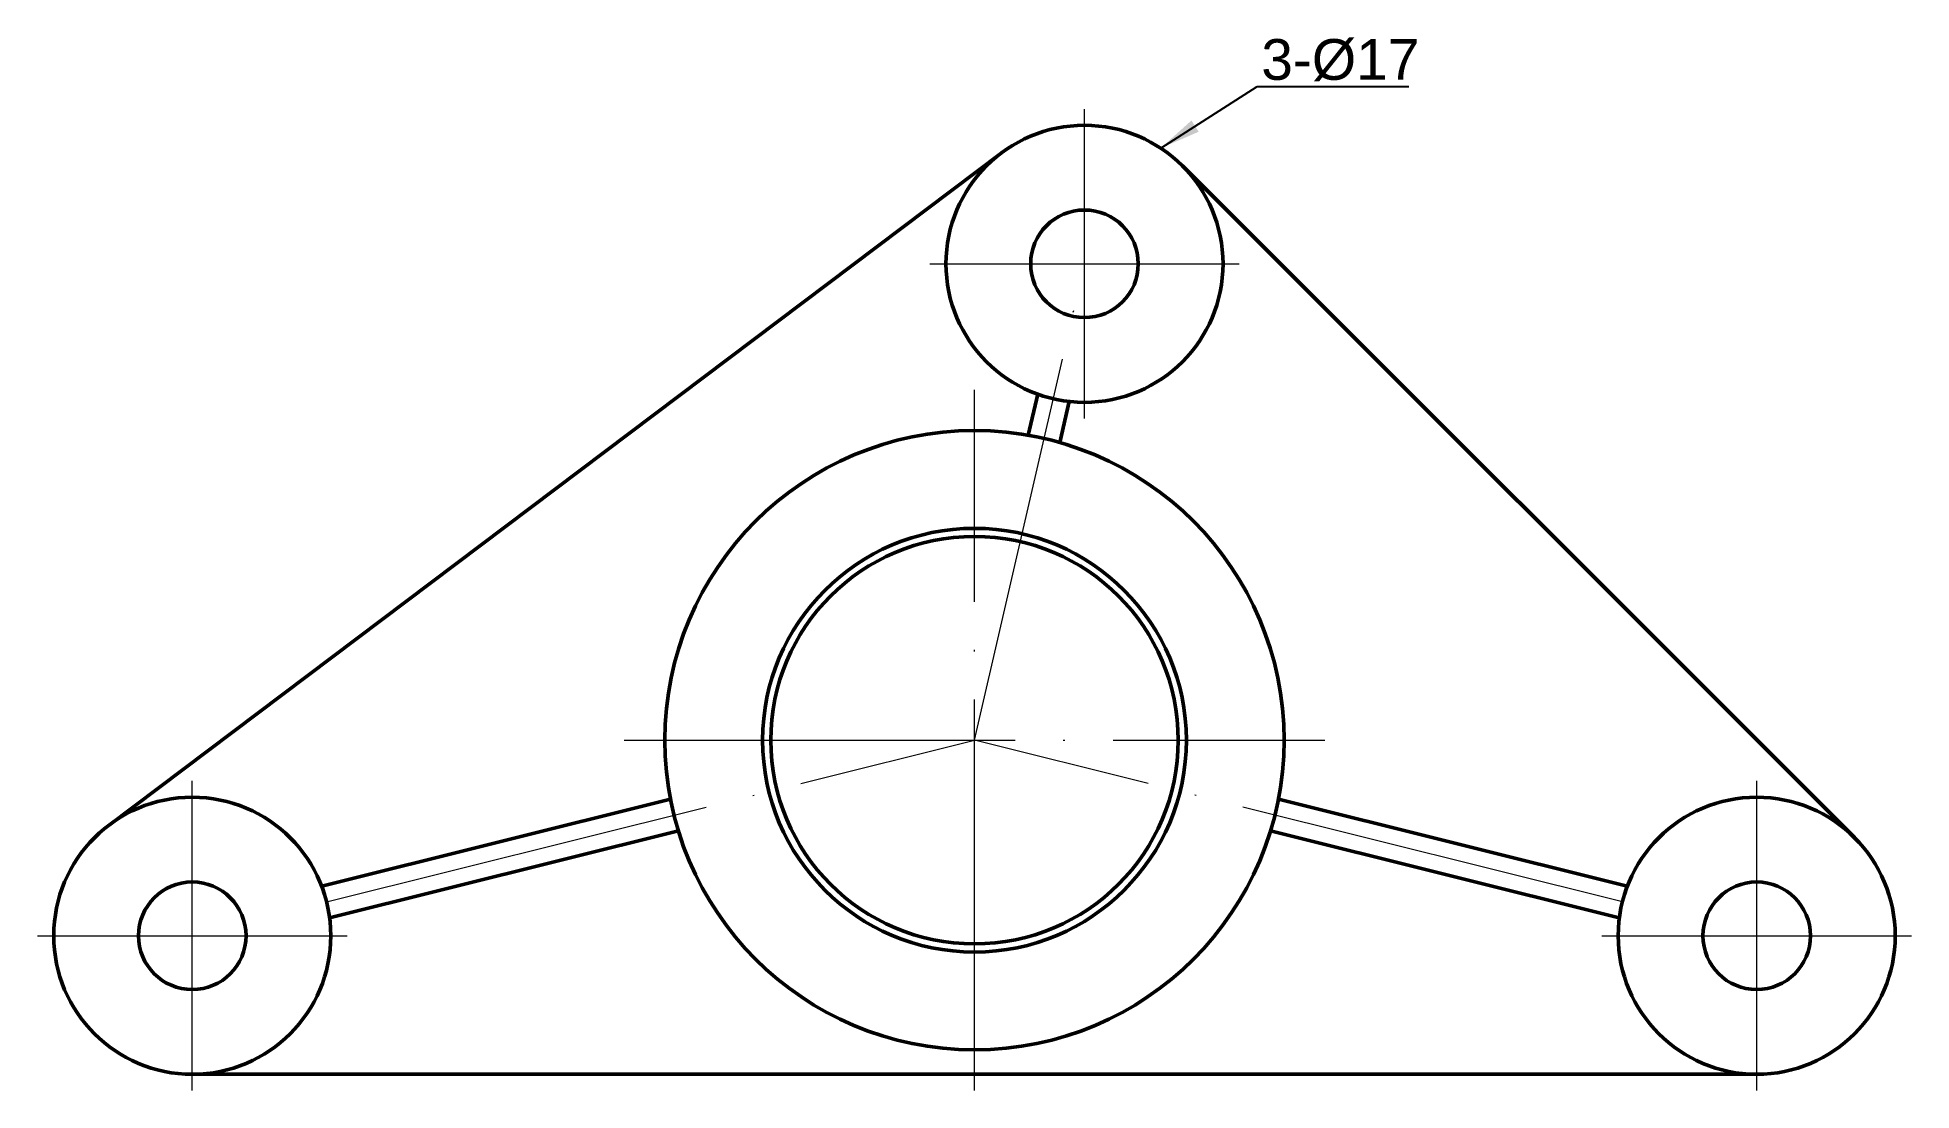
# Model space of a CAD drawing. Header units: millimetres. Extents: x 3387 to 3502, y 737 to 802.
import ezdxf

# ---------------------------------------------------------------- set-up
doc = ezdxf.new("R2010")
doc.units = ezdxf.units.MM
doc.linetypes.add('ACAD_ISO04W100', pattern=[30, 24, -2.95, 0.1, -2.95])
for name, color, linetype, lineweight, true_color in [('Contornos Visibles', 7, 'Continuous', 50, 0xffffff), ('Cotas', 1, 'Continuous', 20, 0xff0000), ('Ejes de revolución', 6, 'ACAD_ISO04W100', 20, 0xff00ff)]:
    doc.layers.add(name, color=color, linetype=linetype, lineweight=lineweight, true_color=true_color)
doc.styles.get("Standard").update_dxf_attribs({"font": ''})
doc.styles.add('textstyle0', font='')
doc.styles.get('Standard').set_extended_font_data('txt')
doc.styles.get('textstyle0').set_extended_font_data('Arial')
doc.dimstyles.get("Standard").update_dxf_attribs({"dimtxt": 2.5, "dimasz": 2.5, "dimexe": 1.25, "dimexo": 0.625, "dimtad": 1, "dimtxsty": 'Standard', "dimcen": 2.5, "dimadec": 0, "dimazin": 0, "dimtfac": 1, "dimtmove": 0, "dimatfit": 3, "dimfxl": 1, "dimarcsym": 0})

msp = doc.modelspace()

# ---------------------------------------------------------------- linework, layer by layer
at = {"layer": 'Contornos Visibles'}
for p, q in [((3391.88, 753.48), (3446.63, 794.71)), ((3499, 752.71), (3457.75, 793.94)), ((3448.28, 777.41), (3448.87, 779.93)), ((3450.23, 776.96), (3450.81, 779.48)), ((3404.93, 749.74), (3426.34, 755.07)), ((3485.05, 749.74), (3463.64, 755.07)), ((3405.42, 747.8), (3426.82, 753.13)), ((3484.56, 747.8), (3463.16, 753.13)), ((3492.99, 738.19), (3396.99, 738.19))]:
    msp.add_line(p, q, dxfattribs=at)
for centre, radius in [((3451.74, 787.92), 8.5), ((3451.74, 787.92), 3.3), ((3444.99, 758.69), 19), ((3444.99, 758.69), 13), ((3444.99, 758.69), 12.5), ((3396.99, 746.69), 8.5), ((3492.99, 746.69), 8.5), ((3396.99, 746.69), 3.3), ((3492.99, 746.69), 3.3)]:
    msp.add_circle(centre, radius, dxfattribs=at)
at = {"layer": 'Ejes de revolución'}
for p, q in [((3451.74, 778.42), (3451.74, 797.42)), ((3442.24, 787.92), (3461.24, 787.92)), ((3444.99, 758.69), (3451.74, 787.92)), ((3444.99, 737.19), (3444.99, 780.19)), ((3405.23, 748.78), (3444.99, 758.69)), ((3423.49, 758.69), (3466.49, 758.69)), ((3484.75, 748.78), (3444.99, 758.69)), ((3396.99, 737.19), (3396.99, 756.19)), ((3492.99, 737.19), (3492.99, 756.19)), ((3387.49, 746.69), (3406.49, 746.69)), ((3483.49, 746.69), (3502.49, 746.69))]:
    msp.add_line(p, q, dxfattribs=at)

# ---------------------------------------------------------------- texts
at = {"layer": 'Cotas', "insert": (3462.59, 801.71), "char_height": 2.5, "attachment_point": 1, "style": 'textstyle0'}
msp.add_mtext('3-%%c17', dxfattribs=at)

# ---------------------------------------------------------------- leaders
at = {"layer": 'Cotas'}
msp.add_leader([(3456.42, 795.02), (3462.34, 798.81), (3471.65, 798.81)], dimstyle='Standard', override={"dimscale": 1}, dxfattribs=at)

doc.saveas('drawing.dxf')
